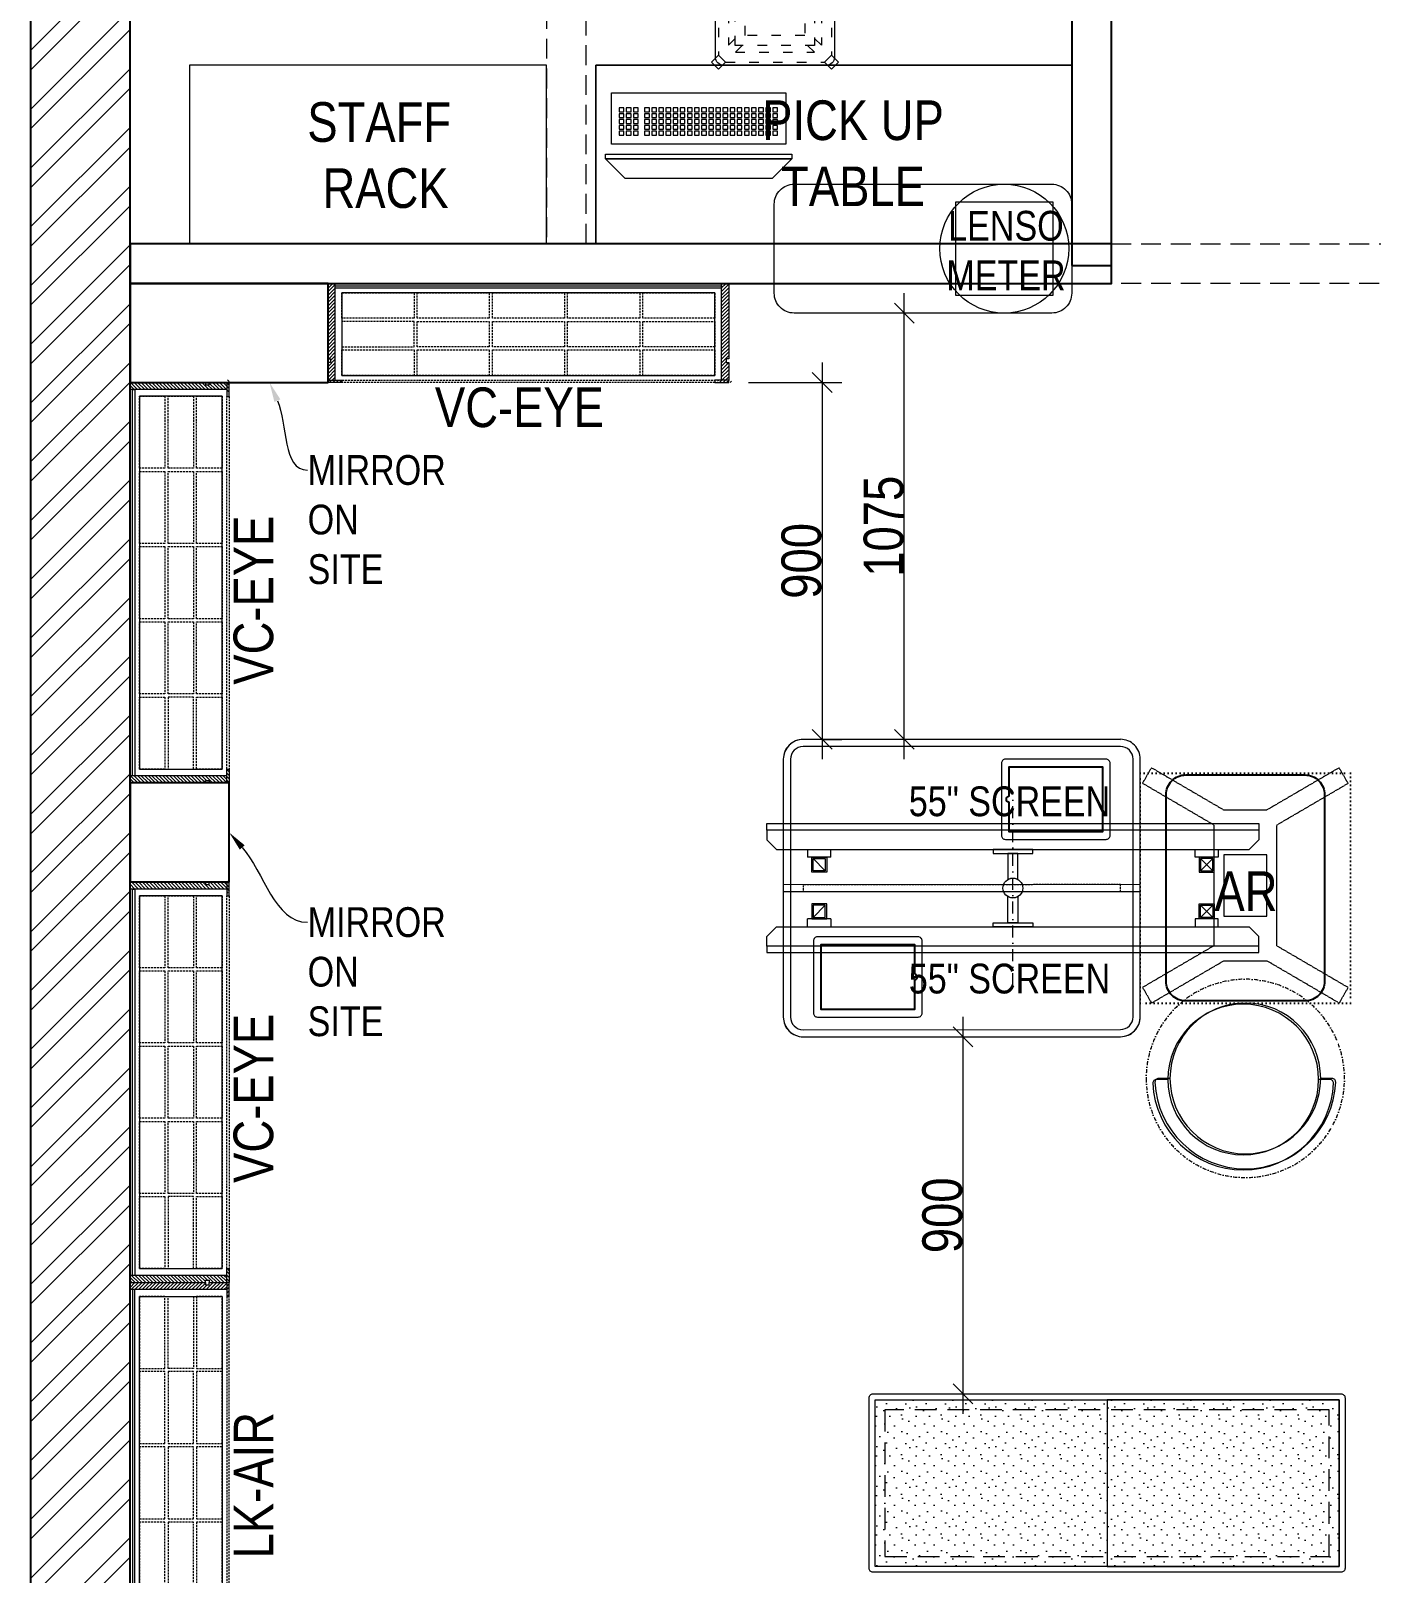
# Model space of a CAD drawing. Header units: millimetres. Extents: x 1020935 to 1026160, y 32717 to 45024.
# Drawn here: x 1020935 to 1024315, y 37478 to 41367 of the extents above; entities that cross this region are included whole.
import ezdxf
from ezdxf import colors
from ezdxf.entities.mleader import LeaderData, LeaderLine
from ezdxf.math import Vec2, Vec3

# ---------------------------------------------------------------- set-up
doc = ezdxf.new("R2010")
doc.units = ezdxf.units.MM
doc.header["$LTSCALE"] = 40
for name, pattern in [('a_p6_plan_L18$0$HIDDEN', [0.375, 0.25, -0.125]), ('ACAD_ISO03W100', [30, 12, -18]), ('CONTINOUS', [0]), ('DASHDOT2', [0.5, 0.25, -0.125, 0, -0.125]), ('DOT', [0.25, 0, -0.25]), ('HIDDEN2', [0.1875, 0.125, -0.0625]), ('HIDDENX2', [0.75, 0.5, -0.25])]:
    doc.linetypes.add(name, pattern=pattern)
doc.layers.add('A-CARPET AREA', color=3, linetype='CONTINOUS', lineweight=0, true_color=0x0aff0a)
doc.layers.add('A-WALL', color=1, linetype='Continuous')
for name, color, linetype, lineweight in [('LENS-CURTAIN', 5, 'a_p6_plan_L18$0$HIDDEN', 9), ('LENS-DIM', 252, 'Continuous', 5), ('LENS-FURNITURE', 13, 'Continuous', 9), ('LENS-HATCH', 251, 'Continuous', 5), ('LENS-PARTITION', 21, 'Continuous', 25), ('LENS-TEXT', 31, 'Continuous', 5), ('LK-EQPMT', 3, 'Continuous', 18), ('LK-FF&E FLOOR', 1, 'Continuous', 9), ('LK-FF&E WALL', 1, 'Continuous', 9), ('LK-IT', 3, 'Continuous', 18), ('LN-ELEVATION-1', 81, 'Continuous', 13), ('LN-ELEVATION-2', 103, 'Continuous', 20), ('LN-ELEVATION-3', 125, 'a_p6_plan_L18$0$HIDDEN', 18), ('LN-ELEVATION-4', 145, 'Continuous', 13), ('LN-ELEVATION-5', 167, 'Continuous', 5), ('LN-HATCH', 251, 'Continuous', 0), ('PLANO-TXT', 252, 'Continuous', 5)]:
    doc.layers.add(name, color=color, linetype=linetype, lineweight=lineweight)
doc.styles.add('LK TXT', font='Gill Sans MT Condensed Regular.ttf')
doc.styles.get("Standard").update_dxf_attribs({"font": 'Gill Sans MT Condensed Regular.ttf', "height": 100})
doc.dimstyles.new('100MM', dxfattribs={"dimtxt": 100, "dimasz": 50, "dimexe": 50, "dimexo": 50, "dimtad": 1, "dimdec": 0, "dimtxsty": 'Standard', "dimblk": 'OBLIQUE', "dimcen": 2.5, "dimdle": 50, "dimclrd": 256, "dimclre": 256, "dimclrt": 1, "dimadec": 0, "dimazin": 0, "dimtfac": 1, "dimtdec": 0, "dimtmove": 0, "dimatfit": 3, "dimfxl": 50, "dimlwd": -1, "dimlwe": -1, "dimarcsym": 0})
pattern_1 = [(45, (7858558.917, 3503823.203), (-4.4901280605, 4.4901280605), [])]

# ---------------------------------------------------------------- blocks, each defined once
blk = doc.blocks.new('VC 1010')
at = {"layer": 'LN-HATCH', "ltscale": 0.5}
h = blk.add_hatch(dxfattribs=at)
h.set_pattern_fill('ANSI31', color=256, scale=2)
h.set_pattern_definition([(45, (3761554.586, 1795022.936), (-4.490128061, 4.490128061), [])])
h.paths.add_polyline_path([(-505.2, 24), (-505.2, -166), (-499.2, -166), (-499.2, -176), (-505.2, -176), (-505.2, -220), (-487.2, -220), (-487.2, 24)])
h = blk.add_hatch(dxfattribs=at)
h.set_pattern_fill('ANSI31', color=256, scale=2)
h.set_pattern_definition(pattern_1)
h.paths.add_polyline_path([(504.8, 24), (504.8, -166), (498.8, -166), (498.8, -176), (504.8, -176), (504.8, -220), (486.8, -220), (486.8, 24)])
h = blk.add_hatch(dxfattribs=at)
h.set_pattern_fill('ANSI31', color=256, scale=2)
h.set_pattern_definition([(45, (7858741.917, 3503823.203), (-4.4901280605, 4.4901280605), [])])
h.paths.add_polyline_path([(-470.2, -220), (-470.2, -226), (-505.2, -226), (-505.2, -220)])
h = blk.add_hatch(dxfattribs=at)
h.set_pattern_fill('ANSI31', color=256, scale=2)
h.set_pattern_definition(pattern_1)
h.paths.add_polyline_path([(476.8, -220), (476.8, -226), (511.8, -226), (511.8, -220)])
at = {"layer": 'LN-ELEVATION-1', "ltscale": 0.5}
for points in [[(-505.2, 24), (-505.2, -166), (-499.2, -166), (-499.2, -176), (-505.2, -176), (-505.2, -220), (-487.2, -220), (-487.2, 24)], [(486.8, 12), (-487.2, 12), (-487.2, 18), (486.8, 18)], [(504.8, 24), (504.8, -166), (498.8, -166), (498.8, -176), (504.8, -176), (504.8, -220), (486.8, -220), (486.8, 24)], [(-470.2, -220), (-470.2, -226), (-505.2, -226), (-505.2, -220)], [(469.8, -220), (469.8, -226), (504.8, -226), (504.8, -220)]]:
    blk.add_lwpolyline(points, close=True, dxfattribs=at)
at = {"layer": 'LN-ELEVATION-2', "ltscale": 0.5}
blk.add_lwpolyline([(470.2, 0), (-470.2, 0), (-470.2, -208), (470.2, -208)], close=True, dxfattribs=at)
at = {"layer": 'LN-ELEVATION-3', "ltscale": 0.5}
for p, q in [((-487.2, 24), (486.8, 24)), ((-470.2, -220), (469.8, -220)), ((469.8, -226), (-470.2, -226))]:
    blk.add_line(p, q, dxfattribs=at)
for points in [[(-470.2, 0), (-288.5, 0), (-288.5, -64), (-470.2, -64)], [(-280.5, 0), (-98.8, 0), (-98.8, -64), (-280.5, -64)], [(-90.8, 0), (90.8, 0), (90.8, -64), (-90.8, -64)], [(98.8, 0), (280.5, 0), (280.5, -64), (98.8, -64)], [(288.5, 0), (470.2, 0), (470.2, -64), (288.5, -64)], [(-470.2, -136), (-288.5, -136), (-288.5, -72), (-470.2, -72)], [(-280.5, -72), (-98.8, -72), (-98.8, -136), (-280.5, -136)], [(-90.8, -72), (90.8, -72), (90.8, -136), (-90.8, -136)], [(98.8, -72), (280.5, -72), (280.5, -136), (98.8, -136)], [(288.5, -72), (470.2, -72), (470.2, -136), (288.5, -136)], [(-470.2, -144), (-288.5, -144), (-288.5, -208), (-470.2, -208)], [(-280.5, -144), (-98.8, -144), (-98.8, -208), (-280.5, -208)], [(-90.8, -144), (90.8, -144), (90.8, -208), (-90.8, -208)], [(98.8, -144), (280.5, -144), (280.5, -208), (98.8, -208)], [(288.5, -144), (470.2, -144), (470.2, -208), (288.5, -208)]]:
    blk.add_lwpolyline(points, close=True, dxfattribs=at)
blk = doc.blocks.new('A$Cdce450af')
at = {"layer": 'LN-HATCH'}
h = blk.add_hatch(dxfattribs=at)
h.set_pattern_fill('ANSI32', color=256, scale=11)
h.set_pattern_definition([(45, (-3040623.59, -68138.07), (-74.087113, 74.087113), []), (45, (-3040574.2, -68138.07), (-74.087113, 74.087113), [])])
h.paths.add_polyline_path([(-1075.3, 1525), (-1325.3, 1525), (-1325.3, -2691.4), (-1075.3, -2691.4)])
h.paths.add_polyline_path([(-1075.3, 4725.4), (-1325.3, 4725.4), (-1325.3, 1804.4), (-1075.3, 1804.4)])
at = {"layer": 'A-WALL'}
for p, q in [((-1325.3, -3250.2), (-1325.3, 5004.8)), ((-1075.3, -2691.4), (-1075.3, 1525))]:
    blk.add_line(p, q, dxfattribs=at)
blk = doc.blocks.new('CLENS 600 TYPE 6')
at = {"layer": 'LN-ELEVATION-1', "ltscale": 0.5}
blk.add_lwpolyline([(130, -225), (-130, -225, -0.414214), (-150, -205), (-150, 55, -0.414214), (-130, 75), (130, 75, -0.414214), (150, 55), (150, -205, -0.414214)], format="xyb", close=True, dxfattribs=at)
at = {"layer": 'LN-ELEVATION-3', "linetype": 'ACAD_ISO03W100', "ltscale": 0.05}
for p, q in [((-100, 7.3), (-142.4, 49.7)), ((-142.4, -199.7), (-142.4, 49.7)), ((-82.3, 25), (-124.7, 67.4)), ((124.7, 67.4), (-124.7, 67.4)), ((99.7, 42.4), (-99.7, 42.4)), ((82.3, 25), (124.7, 67.4)), ((100, 7.3), (142.4, 49.7)), ((142.4, -199.7), (142.4, 49.7)), ((-117.4, -174.7), (-117.4, 24.7)), ((117.4, -174.7), (117.4, 24.7)), ((-100, -157.3), (-142.4, -199.7)), ((-82.3, -175), (-124.7, -217.4)), ((99.7, -192.4), (-99.7, -192.4)), ((82.3, -175), (124.7, -217.4)), ((100, -157.3), (142.4, -199.7)), ((124.7, -217.4), (-124.7, -217.4))]:
    blk.add_line(p, q, dxfattribs=at)
for points in [[(-132.2, 74.9), (-124.7, 67.4), (-142.4, 49.7), (-149.9, 57.2)], [(132.2, 74.9), (124.7, 67.4), (142.4, 49.7), (149.9, 57.2)], [(-132.2, -224.9), (-124.7, -217.4), (-142.4, -199.7), (-149.9, -207.2)], [(132.2, -224.9), (124.7, -217.4), (142.4, -199.7), (149.9, -207.2)]]:
    blk.add_lwpolyline(points, dxfattribs=at)
for points in [[(100, -175), (-100, -175), (-100, 25), (100, 25)], [(75, -150), (-75, -150), (-75, 0), (75, 0)]]:
    blk.add_lwpolyline(points, close=True, dxfattribs=at)
at = {"layer": 'LN-ELEVATION-5', "ltscale": 0.5}
for points in [[(-149.9, 57.2), (-160.1, 67.4), (-142.4, 85.1), (-132.2, 74.9)], [(149.9, 57.2), (160.1, 67.4), (142.4, 85.1), (132.2, 74.9)], [(-149.9, -207.2), (-160.1, -217.4), (-142.4, -235.1), (-132.2, -224.9)], [(149.9, -207.2), (160.1, -217.4), (142.4, -235.1), (132.2, -224.9)]]:
    blk.add_lwpolyline(points, dxfattribs=at)
blk = doc.blocks.new('*U43')
at = {"layer": 'LK-EQPMT', "ltscale": 12}
blk.add_lwpolyline([(6, 4.9), (-6, 4.9), (-6, -4.9), (6, -4.9)], close=True, dxfattribs=at)
blk = doc.blocks.new('*U44')
at = {"color": 0, "linetype": 'ByBlock', "lineweight": -2, "transparency": 16777216}
for p in [(0, 0), (18, 0), (35.9, 0), (53.9, 0), (71.8, 0), (89.8, 0), (107.8, 0), (125.7, 0), (143.7, 0), (161.6, 0), (179.6, 0), (197.6, 0), (215.5, 0), (233.5, 0), (251.4, 0), (269.4, 0), (287.4, 0), (305.3, 0), (323.3, 0), (0, -14.7), (0, -29.5), (18, -14.7), (18, -29.5), (35.9, -14.7), (35.9, -29.5), (53.9, -14.7), (53.9, -29.5), (71.8, -14.7), (71.8, -29.5), (89.8, -14.7), (89.8, -29.5), (107.8, -14.7), (107.8, -29.5), (125.7, -14.7), (125.7, -29.5), (143.7, -14.7), (143.7, -29.5), (161.6, -14.7), (161.6, -29.5), (179.6, -14.7), (179.6, -29.5), (197.6, -14.7), (197.6, -29.5), (215.5, -14.7), (215.5, -29.5), (233.5, -14.7), (233.5, -29.5), (251.4, -14.7), (251.4, -29.5), (269.4, -14.7), (269.4, -29.5), (287.4, -14.7), (287.4, -29.5), (305.3, -14.7), (305.3, -29.5), (323.3, -14.7), (323.3, -29.5), (0, -44.2), (0, -59), (18, -44.2), (18, -59), (35.9, -44.2), (35.9, -59), (53.9, -44.2), (53.9, -59), (71.8, -44.2), (71.8, -59), (89.8, -44.2), (89.8, -59), (107.8, -44.2), (107.8, -59), (125.7, -44.2), (125.7, -59), (143.7, -44.2), (143.7, -59), (161.6, -44.2), (161.6, -59), (179.6, -44.2), (179.6, -59), (197.6, -44.2), (197.6, -59), (215.5, -44.2), (215.5, -59), (233.5, -44.2), (233.5, -59), (251.4, -44.2), (251.4, -59), (269.4, -44.2), (269.4, -59), (287.4, -44.2), (287.4, -59), (305.3, -44.2), (305.3, -59), (323.3, -44.2), (323.3, -59)]:
    blk.add_blockref('*U43', p, dxfattribs=at)
blk = doc.blocks.new('*U41')
at = {"layer": 'LK-EQPMT', "ltscale": 12}
blk.add_lwpolyline([(6, 4.9), (-6, 4.9), (-6, -4.9), (6, -4.9)], close=True, dxfattribs=at)
blk = doc.blocks.new('*U42')
at = {"color": 0, "linetype": 'ByBlock', "lineweight": -2, "transparency": 16777216}
for p in [(0, 0), (18, 0), (35.9, 0), (0, -14.7), (0, -29.5), (18, -14.7), (18, -29.5), (35.9, -14.7), (35.9, -29.5), (0, -44.2), (0, -59), (18, -44.2), (18, -59), (35.9, -44.2), (35.9, -59)]:
    blk.add_blockref('*U41', p, dxfattribs=at)
blk = doc.blocks.new('KEYBOARD')
at = {"ltscale": 12}
blk.add_lwpolyline([(8, 0), (8, 129.1), (448, 129.1), (448, 0)], close=True, dxfattribs=at)
for name, p in [('*U44', (35.2, 101.6)), ('*U42', (386.6, 101.6))]:
    blk.add_blockref(name, p)
blk = doc.blocks.new('A$C1b67bf34')
at = {"layer": 'LN-ELEVATION-2', "ltscale": 0.5}
for points in [[(470, 50), (0, 50), (0, 62), (470, 62)], [(420, 0), (50, 0), (0, 50), (470, 50)]]:
    blk.add_lwpolyline(points, close=True, dxfattribs=at)
blk = doc.blocks.new('AR')
at = {"layer": 'LN-ELEVATION-2', "linetype": 'DOT', "lineweight": 25, "transparency": 33554493}
blk.add_lwpolyline([(0, 13.4), (530, 13.4), (530, 593.4), (0, 593.4)], close=True, dxfattribs=at)
at = {"layer": 'LN-ELEVATION-2', "lineweight": 25}
blk.add_lwpolyline([(465, 68.2), (465, 538.2, 0.414214), (415, 588.2), (115, 588.2, 0.414214), (65, 538.2), (65, 68.2, 0.414214), (115, 18.2), (415, 18.2, 0.414214)], format="xyb", close=True, dxfattribs=at)
at = {"layer": 'LN-ELEVATION-4', "linetype": 'HIDDEN2', "ltscale": 0.25, "transparency": 33554664}
for points in [[(185.8, 448.9), (5.9, 554), (28.5, 593.4), (211.1, 486.7)], [(344.2, 448.9), (524.1, 554), (501.5, 593.4), (318.9, 486.7)], [(211.1, 486.7), (318.9, 486.7)], [(185.8, 144.5), (185.8, 448.9)], [(344.2, 448.9), (344.2, 144.5)], [(185.8, 144.5), (5.9, 39.3), (28.5, 0), (211.1, 106.7)], [(344.2, 144.5), (524.1, 39.3), (501.5, 0), (318.9, 106.7)], [(318.9, 106.7), (211.1, 106.7)]]:
    blk.add_lwpolyline(points, dxfattribs=at)
blk.add_lwpolyline([(210.8, 374), (319.2, 374), (319.2, 219.4), (210.8, 219.4)], close=True, dxfattribs=at)
blk = doc.blocks.new('A$Ce31a1afc')
at = {"layer": 'LK-FF&E WALL', "color": 1, "ltscale": 100}
blk.add_lwpolyline([(228, 37.8), (228, 9.1, -0.426474), (218.5, 0, -0.959166), (218.5, 455.6, -0.426474), (228, 446.5), (228, 417.8)], format="xyb", dxfattribs=at)
blk.add_circle((228, 227.8), 190, dxfattribs=at)
blk = doc.blocks.new('DOCTOR STOOL')
at = {"layer": 'LN-ELEVATION-1', "ltscale": 100}
blk.add_lwpolyline([(228, 37.8), (228, 9.1, -0.426474), (218.5, 0, -0.959166), (218.5, 455.6, -0.426474), (228, 446.5), (228, 417.8)], format="xyb", dxfattribs=at)
at = {"layer": 'LN-ELEVATION-1', "linetype": 'DASHDOT2'}
blk.add_circle((228, 227.8), 250, dxfattribs=at)
at = {"layer": 'LN-ELEVATION-1', "ltscale": 100}
blk.add_circle((228, 227.8), 190, dxfattribs=at)
blk = doc.blocks.new('55INCH')
at = {"layer": 'LK-EQPMT', "ltscale": 12}
for p, q in [((2111558.8, 1135690.5), (2111583.2, 1135690.5)), ((2111583.2, 1135690.5), (2111607.7, 1135666)), ((2111607.7, 1134473.9), (2111607.7, 1135666)), ((2111607.7, 1135587.9), (2111627.2, 1135587.9)), ((2111627.2, 1135587.9), (2111627.2, 1135529.3)), ((2111627.2, 1135529.3), (2111607.7, 1135529.3)), ((2111627.2, 1134610.6), (2111607.7, 1134610.6)), ((2111627.2, 1134610.6), (2111627.2, 1134552)), ((2111607.7, 1134552), (2111627.2, 1134552)), ((2111558.8, 1134449.5), (2111583.2, 1134449.5)), ((2111583.2, 1134449.5), (2111607.7, 1134473.9))]:
    blk.add_line(p, q, dxfattribs=at)
at = {"layer": 'LK-EQPMT'}
for p, q in [((2111661.6, 1135543.3), (2111631, 1135573.9)), ((2111661.6, 1135573.9), (2111631, 1135543.3)), ((2111661.6, 1134597.1), (2111631, 1134566.5))]:
    blk.add_line(p, q, dxfattribs=at)
at = {"layer": 'LK-EQPMT', "ltscale": 12}
blk.add_lwpolyline([(2111542.6, 1135690.5), (2111558.8, 1135690.5), (2111558.8, 1134449.5), (2111542.6, 1134449.5)], close=True, dxfattribs=at)
at = {"layer": 'LK-EQPMT'}
for points in [[(2111627.2, 1135577.7), (2111627.2, 1135539.5), (2111665.4, 1135539.5), (2111665.4, 1135577.7)], [(2111631, 1135573.9), (2111631, 1135543.3), (2111661.6, 1135543.3), (2111661.6, 1135573.9)], [(2111627.2, 1134562.7), (2111627.2, 1134600.9), (2111665.4, 1134600.9), (2111665.4, 1134562.7)], [(2111631, 1134566.5), (2111631, 1134597.1), (2111661.6, 1134597.1), (2111661.6, 1134566.5)]]:
    blk.add_lwpolyline(points, close=True, dxfattribs=at)
blk = doc.blocks.new('GASGZH')
at = {"color": 3, "linetype": 'Continuous'}
blk.add_lwpolyline([(357868.7, -232321.1), (358122.7, -232321.1, 0.414214), (358132.7, -232311.1), (358132.7, -232129.1, 0.414214), (358122.7, -232119.1), (357868.7, -232119.1, 0.414214), (357858.7, -232129.1), (357858.7, -232311.1, 0.414214)], format="xyb", close=True, dxfattribs=at)
at = {"color": 3, "linetype": 'Continuous', "lineweight": 25}
blk.add_lwpolyline([(358113.2, -232229.7), (358113.2, -232302.1), (357878.2, -232302.1), (357878.2, -232138.1), (358113.2, -232138.1), (358113.2, -232210.6, 0.327538), (358114.6, -232212.5, -0.733799), (358114.6, -232227.8, 0.327538)], format="xyb", close=True, dxfattribs=at)
blk = doc.blocks.new('A$C7ffe30e6')
at = {"color": 0, "linetype": 'Continuous'}
for p, q in [((50, 750.3), (850, 750)), ((900, 50.3), (900, 700.3)), ((0, 700), (0, 50)), ((50, 0), (850, 0.3))]:
    blk.add_line(p, q, dxfattribs=at)
for points in [[(50, 0), (850, 0.3, 0.414214), (900, 50.3), (900, 700.3, 0.414214), (850, 750.3), (50, 750, 0.414214), (0, 700), (0, 50, 0.414214)], [(50, 18), (850, 18.3, 0.414214), (882, 50.3), (882, 700.3, 0.414214), (850, 732.3), (50, 732, 0.414214), (18, 700), (18, 50, 0.414214)]]:
    blk.add_lwpolyline(points, format="xyb", close=True, dxfattribs=at)
blk.add_lwpolyline([(900, 383.8), (0, 383.5), (0, 366.5), (900, 366.8)], close=True, dxfattribs=at)
at = {"color": 5, "linetype": 'HIDDENX2', "ltscale": 0.025}
blk.add_lwpolyline([(50, 366.5), (850, 366.8), (850, 383.8), (50, 383.5)], close=True, dxfattribs=at)
at = {"color": 0, "linetype": 'Continuous'}
for centre, start, end in [((50, 700), 90, 180), ((50, 700), 90, 180), ((50, 50), 180, 270), ((850, 50.3), 270, 0)]:
    blk.add_arc(centre, 50, start, end, dxfattribs=at)
at = {"color": 2, "linetype": 'Continuous', "rotation": 180}
blk.add_blockref('GASGZH', (358682.7, -231621.1), dxfattribs=at)
at = {"color": 2, "linetype": 'Continuous'}
blk.add_blockref('GASGZH', (-357782.7, 232371.1), dxfattribs=at)
blk = doc.blocks.new('awefera')
at = {"layer": 'LENS-HATCH', "lineweight": 0}
h = blk.add_hatch(dxfattribs=at)
h.set_pattern_fill('STIP1', color=177, scale=100, angle=270, pattern_type=2)
h.set_pattern_definition([(270, (6617251.08, -170439.11), (100, -2e-13), [0, -100]), (270, (6617235.08, -170451.11), (100, -2e-13), [0, -100]), (270, (6617211.08, -170446.11), (100, -2e-13), [0, -100]), (270, (6617188.08, -170481.11), (100, -2e-13), [0, -100]), (270, (6617224.08, -170478.11), (100, -2e-13), [0, -100]), (270, (6617248.08, -170505.11), (100, -2e-13), [0, -100]), (270, (6617255.08, -170470.11), (100, -2e-13), [0, -100]), (270, (6617214.08, -170512.11), (100, -2e-13), [0, -100]), (270, (6617182.08, -170507.11), (100, -2e-13), [0, -100]), (270, (6617167.08, -170433.11), (100, -2e-13), [0, -100]), (270, (6617187.08, -170451.11), (100, -2e-13), [0, -100]), (270, (6617168.08, -170465.11), (100, -2e-13), [0, -100]), (270, (6617232.08, -170526.11), (100, -2e-13), [0, -100]), (270, (6617207.08, -170494.11), (100, -2e-13), [0, -100]), (270, (6617240.08, -170486.11), (100, -2e-13), [0, -100]), (270, (6617231.08, -170503.11), (100, -2e-13), [0, -100]), (270, (6617204.08, -170467.11), (100, -2e-13), [0, -100]), (270, (6617258.08, -170495.11), (100, -2e-13), [0, -100]), (270, (6617199.08, -170526.11), (100, -2e-13), [0, -100]), (270, (6617169.08, -170523.11), (100, -2e-13), [0, -100])])
h.paths.add_polyline_path([(585, 192.5), (0, 192.5), (0, -227.5), (585, -227.5)])
h.paths.add_polyline_path([(0, 227.5), (0, -227.5)])
h.paths.add_polyline_path([(-585, 192.5), (0, 192.5), (0, -227.5), (-585, -227.5)])
at = {"layer": 'LN-ELEVATION-2', "ltscale": 0.5}
for points in [[(-585, 192.5), (0, 192.5), (0, -227.5), (-585, -227.5)], [(585, 192.5), (0, 192.5), (0, -227.5), (585, -227.5)]]:
    blk.add_lwpolyline(points, close=True, dxfattribs=at)
at = {"layer": 'LN-ELEVATION-5', "ltscale": 0.5}
blk.add_lwpolyline([(590, 207.5), (-590, 207.5, 0.414214), (-600, 197.5), (-600, -232.5, 0.414214), (-590, -242.5), (590, -242.5, 0.414214), (600, -232.5), (600, 197.5, 0.414214)], format="xyb", close=True, dxfattribs=at)
blk.add_lwpolyline([(585, 192.5), (-585, 192.5), (-585, -227.5), (585, -227.5)], close=True, dxfattribs=at)
at = {"layer": 'LN-ELEVATION-5', "linetype": 'HIDDEN2', "ltscale": 11}
blk.add_lwpolyline([(-560, 167.5), (560, 167.5), (560, -202.5), (-560, -202.5)], close=True, dxfattribs=at)
blk = doc.blocks.new('_Oblique')
at = {"color": 0, "linetype": 'ByBlock', "lineweight": -2}
blk.add_line((-0.5, -0.5), (0.5, 0.5), dxfattribs=at)
blk = doc.blocks.new('*D57')
at = {"layer": 'A-CARPET AREA', "transparency": 16777216}
for p, q in [((1023285.6, 38880.3), (1023285.6, 37879.9)), ((1023332.6, 38830.3), (1023335.6, 38830.3)), ((1023332.6, 37929.9), (1023335.6, 37929.9))]:
    blk.add_line(p, q, dxfattribs=at)
at = {"layer": 'Defpoints', "color": 0, "transparency": 16777216}
for p in [(1023282.6, 38830.3), (1023282.6, 37929.9), (1023285.6, 37929.9)]:
    blk.add_point(p, dxfattribs=at)
at = {"layer": 'A-CARPET AREA', "transparency": 16777216, "xscale": 50, "yscale": 50, "zscale": 50}
for p, rotation in [((1023285.6, 38830.3), 90), ((1023285.6, 37929.9), 270)]:
    blk.add_blockref('_Oblique', p, dxfattribs=dict(at, rotation=rotation))
at = {"layer": 'A-CARPET AREA', "color": 1, "transparency": 16777216, "insert": (1023233.9, 38380.1), "char_height": 100, "attachment_point": 5, "rotation": 90}
blk.add_mtext('900', dxfattribs=at)
blk = doc.blocks.new('*D58')
at = {"layer": 'A-CARPET AREA', "transparency": 16777216}
for p, q in [((1023137.6, 39530.3), (1023137.6, 40705.3)), ((1023134.8, 40655.3), (1023087.6, 40655.3)), ((1023232.6, 39580.3), (1023087.6, 39580.3))]:
    blk.add_line(p, q, dxfattribs=at)
at = {"layer": 'Defpoints', "color": 0, "transparency": 16777216}
for p in [(1023137.6, 40655.3), (1023184.8, 40655.3), (1023282.6, 39580.3)]:
    blk.add_point(p, dxfattribs=at)
at = {"layer": 'A-CARPET AREA', "transparency": 16777216, "xscale": 50, "yscale": 50, "zscale": 50}
for p, rotation in [((1023137.6, 40655.3), 90), ((1023137.6, 39580.3), 270)]:
    blk.add_blockref('_Oblique', p, dxfattribs=dict(at, rotation=rotation))
at = {"layer": 'A-CARPET AREA', "color": 1, "transparency": 16777216, "insert": (1023085.9, 40117.8), "char_height": 100, "attachment_point": 5, "rotation": 90}
blk.add_mtext('1075', dxfattribs=at)
blk = doc.blocks.new('*D59')
at = {"layer": 'A-CARPET AREA', "transparency": 16777216}
for p, q in [((1022930.5, 40530.3), (1022930.5, 39530.4)), ((1022745, 40480.3), (1022980.5, 40480.3)), ((1022932.6, 39580.4), (1022980.5, 39580.4))]:
    blk.add_line(p, q, dxfattribs=at)
at = {"layer": 'Defpoints', "color": 0, "transparency": 16777216}
for p in [(1022695, 40480.3), (1022882.6, 39580.4), (1022930.5, 39580.4)]:
    blk.add_point(p, dxfattribs=at)
at = {"layer": 'A-CARPET AREA', "transparency": 16777216, "xscale": 50, "yscale": 50, "zscale": 50}
for p, rotation in [((1022930.5, 40480.3), 90), ((1022930.5, 39580.4), 270)]:
    blk.add_blockref('_Oblique', p, dxfattribs=dict(at, rotation=rotation))
at = {"layer": 'A-CARPET AREA', "color": 1, "transparency": 16777216, "insert": (1022878.7, 40030.4), "char_height": 100, "attachment_point": 5, "rotation": 90}
blk.add_mtext('900', dxfattribs=at)

msp = doc.modelspace()

# ---------------------------------------------------------------- linework, layer by layer
at = {"layer": 'LENS-CURTAIN', "ltscale": 5}
for points in [[(1022235.4, 40830.7), (1022335.4, 40830.7), (1022335.4, 41971.9), (1022235.4, 42021.9)], [(1022809.8, 40830.3), (1023559.8, 40830.3), (1023559.8, 40730.3), (1022809.8, 40730.3)], [(1023659.8, 40830.3), (1024409.8, 40830.3), (1024409.8, 40730.3), (1023659.8, 40730.3)]]:
    msp.add_lwpolyline(points, close=True, dxfattribs=at)
at = {"layer": 'LENS-PARTITION'}
for points in [[(1023559.8, 40775.7), (1023659.8, 40775.7), (1023659.8, 42417.3), (1023559.8, 42417.3)], [(1023659.8, 40830.3), (1021185.4, 40830.3), (1021185.4, 40730.3), (1023659.8, 40730.3)], [(1021685, 40480.3), (1021685, 40730.3), (1021185.4, 40730.3), (1021185.4, 40480.3)], [(1021435.4, 39470.3), (1021185.4, 39470.3), (1021185.4, 39220.7), (1021435.4, 39220.7)]]:
    msp.add_lwpolyline(points, close=True, dxfattribs=at)
at = {"layer": 'LK-EQPMT'}
msp.add_lwpolyline([(1023512.7, 40700.3), (1023512.7, 40935.3), (1023266.7, 40935.3), (1023266.7, 40700.3)], close=True, dxfattribs=at)
at = {"layer": 'LK-FF&E WALL'}
for points in [[(1022235.4, 41280.3), (1021335.4, 41280.3), (1021335.4, 40830.3), (1022235.4, 40830.3)], [(1023559.8, 40830.3), (1022359.8, 40830.3), (1022359.8, 41280.3), (1023559.8, 41280.3)], [(1022359.8, 40830.3), (1023559.8, 40830.3), (1023559.8, 41280.3), (1022359.8, 41280.3)]]:
    msp.add_lwpolyline(points, close=True, dxfattribs=at)
msp.add_lwpolyline([(1022809.8, 40705.3), (1022809.8, 40930.3, -0.414214), (1022859.8, 40980.3), (1023509.8, 40980.3, -0.414214), (1023559.8, 40930.3), (1023559.8, 40705.3, -0.414214), (1023509.8, 40655.3), (1022859.8, 40655.3, -0.414214)], format="xyb", close=True, dxfattribs=at)
msp.add_circle((1023389.7, 40817.8), 162.5, dxfattribs=at)
at = {"layer": 'LK-IT', "color": 1, "linetype": 'DASHDOT2', "ltscale": 3}
msp.add_line((1023411.5, 38960.9), (1023411.5, 39449.9), dxfattribs=at)
at = {"layer": 'LK-IT'}
for points in [[(1023461.5, 39302.8), (1023361.5, 39302.8), (1023361.5, 39292.8), (1023461.5, 39292.8)], [(1023461.5, 39108), (1023361.5, 39108), (1023361.5, 39118), (1023461.5, 39118)]]:
    msp.add_lwpolyline(points, close=True, dxfattribs=at)
for points in [[(1023424, 39227.1), (1023424, 39292.8), (1023399, 39292.8), (1023399, 39227.1, -0.267949), (1023424, 39227.1, 1)], [(1023424, 39183.8), (1023424, 39118), (1023399, 39118), (1023399, 39183.8, 0.267949), (1023424, 39183.8, -1)]]:
    msp.add_lwpolyline(points, format="xyb", dxfattribs=at)
at = {"layer": 'LK-IT', "color": 1}
msp.add_circle((1023411.5, 39205.4), 25, dxfattribs=at)

# ---------------------------------------------------------------- block references
at = {"layer": 'LENS-DIM', "color": 3}
for name, p in [('A$Cdce450af', (1022260.7, 39892.1)), ('A$C7ffe30e6', (1022832.6, 38830.2))]:
    msp.add_blockref(name, p, dxfattribs=at)
at = {"layer": 'LENS-FURNITURE', "xscale": -1, "rotation": 270}
msp.add_blockref('DOCTOR STOOL', (1023769.8, 38497.4), dxfattribs=at)
at = {"layer": 'LK-EQPMT', "xscale": -1}
for name, p, rotation in [('AR', (1023732.6, 39508.8), 180), ('A$Ce31a1afc', (1023764.4, 38494.6), 270)]:
    msp.add_blockref(name, p, dxfattribs=dict(at, rotation=rotation))
at = {"layer": 'LK-FF&E FLOOR', "xscale": -1}
msp.add_blockref('awefera', (1023649, 37722.4), dxfattribs=at)
at = {"layer": 'LK-FF&E WALL'}
for name, p, rotation in [('CLENS 600 TYPE 6', (1022811.6, 41355.3), 180), ('VC 1010', (1021209.4, 39975.5), 90.00000000000003), ('VC 1010', (1021209.4, 38715.9), 90.00000000000003)]:
    msp.add_blockref(name, p, dxfattribs=dict(at, rotation=rotation))
msp.add_blockref('VC 1010', (1022190.1, 40706.3), dxfattribs=at)
at = {"layer": 'LK-FF&E WALL', "xscale": -1, "rotation": 90}
msp.add_blockref('VC 1010', (1021209.4, 37705.5), dxfattribs=at)
at = {"layer": 'LK-IT', "ltscale": 0.5, "rotation": 180}
msp.add_blockref('KEYBOARD', (1022847.4, 41210.6), dxfattribs=at)
at = {"layer": 'LK-IT'}
msp.add_blockref('A$C1b67bf34', (1022384.3, 40994.4), dxfattribs=at)
at = {"layer": 'LK-IT', "rotation": 270}
msp.add_blockref('55INCH', (-111658.5, 2150910.5), dxfattribs=at)
at = {"layer": 'LK-IT', "xscale": -1, "rotation": 270}
msp.add_blockref('55INCH', (-111658.5, -2072499.7), dxfattribs=at)

# ---------------------------------------------------------------- texts
at = {"layer": 'LENS-TEXT', "color": 0, "linetype": 'Continuous', "ltscale": 3, "attachment_point": 5, "style": 'LK TXT'}
for s, width, gutter_width, insert, char_height in [('STAFF\\P RACK', 783.964, 1, (1021813.8, 41053.1), 100), ('PICK UP TABLE', 783.964, 1, (1023008.4, 41058.3), 100), ('LENSO\\PMETER', 353.056, 0.5, (1023394, 40813), 75), ('AR', 237.441, 12.5, (1023999.2, 39197.4), 100)]:
    msp.add_mtext_dynamic_manual_height_columns(s, width=width, gutter_width=gutter_width, heights=[0], dxfattribs=dict(at, insert=insert, char_height=char_height))
at = {"layer": 'LENS-TEXT', "color": 0, "linetype": 'Continuous', "ltscale": 3, "char_height": 75, "width": 783.964, "attachment_point": 5, "style": 'LK TXT'}
for insert in [(1023403, 39423.6), (1023403, 38976.6)]:
    msp.add_mtext('\\pt225;55" SCREEN', dxfattribs=dict(at, insert=insert))
at = {"layer": 'PLANO-TXT', "linetype": 'Continuous', "ltscale": 3, "insert": (1022167.4, 40417.1), "char_height": 100, "width": 244.677, "attachment_point": 5, "style": 'LK TXT'}
msp.add_mtext('VC-EYE', dxfattribs=at)
at = {"layer": 'PLANO-TXT', "linetype": 'Continuous', "ltscale": 3, "char_height": 100, "width": 244.677, "attachment_point": 5, "rotation": 90, "style": 'LK TXT'}
for s, insert in [('VC-EYE', (1021497.1, 39931.4)), ('VC-EYE', (1021497.1, 38675)), ('LK-AIR', (1021497.1, 37699.4))]:
    msp.add_mtext(s, dxfattribs=dict(at, insert=insert))

# ---------------------------------------------------------------- dimensions: what is measured, and where the dimension line sits
at = {"layer": 'A-CARPET AREA'}
for base, p1, p2, picture, middle in [((1023137.6, 40655.3), (1023282.6, 39580.3), (1023184.8, 40655.3), '*D58', (1023085.9, 40117.8)), ((1022930.5, 39580.4), (1022695, 40480.3), (1022882.6, 39580.4), '*D59', (1022878.7, 40030.4)), ((1023285.6, 37929.9), (1023282.6, 38830.3), (1023282.6, 37929.9), '*D57', (1023233.9, 38380.1))]:
    dim = msp.add_linear_dim(base=base, p1=p1, p2=p2, angle=90, dimstyle='100MM', dxfattribs=at)
    dim.commit()
    dim.dimension.update_dxf_attribs({"geometry": picture, "text_midpoint": middle})

# ---------------------------------------------------------------- leaders
at = {"layer": 'LENS-TEXT', "color": 0, "linetype": 'Continuous', "ltscale": 3}
ml = msp.add_multileader_mtext('Standard', dxfattribs=at)
ml.set_content('\\pxql,t3;{\\C0;MIRROR ON SITE}', color=1)
ml.set_leader_properties(color=256, linetype='ByLayer', lineweight=-1)
ml.build(insert=Vec2(0, 0))
ml.multileader.update_dxf_attribs({"leader_type": 2, "dogleg_length": 0.36, "arrow_head_size": 50})
ctx = ml.context
ctx.base_point, ctx.char_height, ctx.arrow_head_size, ctx.landing_gap_size, ctx.plane_origin = Vec3(1021633.2, 40259.2), 75, 50, 0.09, Vec3(1024860.3, 38461.6)
notes = []
notes.append((ctx, [(1, (1, 1, 0), (1021632.8, 40259.2), (1, 0), 0.36, [(1, [(1021537.1, 40480.3)], 0, [])])]))
ctx.mtext.insert, ctx.mtext.width, ctx.mtext.flow_direction = Vec3(1021633.3, 40297.2), 289.544, 5
ml = msp.add_multileader_mtext('Standard', dxfattribs=at)
ml.set_content('\\pxql,t3;{\\C0;MIRROR ON SITE}', color=1)
ml.set_leader_properties(color=256, linetype='ByLayer', lineweight=-1)
ml.build(insert=Vec2(0, 0))
ml.multileader.update_dxf_attribs({"leader_type": 2, "dogleg_length": 0.36, "arrow_head_size": 50})
ctx = ml.context
ctx.base_point, ctx.char_height, ctx.arrow_head_size, ctx.landing_gap_size, ctx.plane_origin = Vec3(1021633.2, 39119), 75, 50, 0.09, Vec3(1024860.3, 37321.4)
notes.append((ctx, [(1, (1, 1, 0), (1021632.8, 39119), (1, 0), 0.36, [(1, [(1021435.4, 39345.5)], 0, [])])]))
ctx.mtext.insert, ctx.mtext.width, ctx.mtext.flow_direction = Vec3(1021633.3, 39157), 289.544, 5
for ctx, leaders in notes:
    for number, flags, end, landing, length, lines in leaders:
        leader = LeaderData()
        leader.index, (leader.has_last_leader_line, leader.has_dogleg_vector, leader.attachment_direction) = number, flags
        leader.last_leader_point, leader.dogleg_vector, leader.dogleg_length = Vec3(end), Vec3(landing), length
        for number, points, colour, breaks in lines:
            line = LeaderLine()
            line.index, line.vertices, line.color, line.breaks = number, Vec3.list(points), colors.encode_raw_color(colour), breaks
            leader.lines.append(line)
        ctx.leaders.append(leader)

doc.saveas('drawing.dxf')
